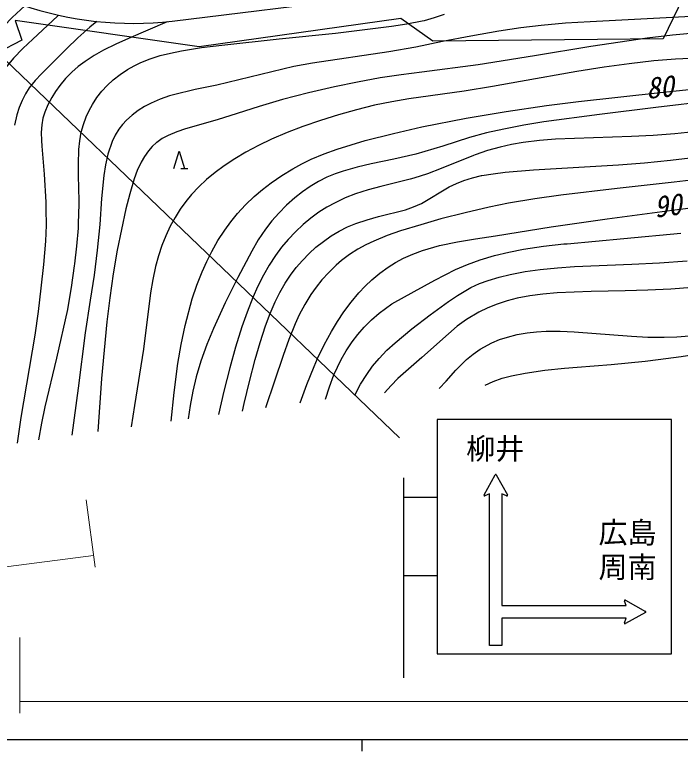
# Model space of a CAD drawing. Units: millimetres, scale not verified. Extents: x 40000 to 680000, y 20000 to 380000.
# Drawn here: x 138203 to 195354, y 204000 to 267311 of the extents above; entities that cross this region are included whole.
import ezdxf
from ezdxf.enums import TextEntityAlignment as Align

# ---------------------------------------------------------------- set-up
doc = ezdxf.new("R2010")
doc.units = ezdxf.units.MM
doc.header["$LTSCALE"] = 1000
for name, color, linetype, lineweight in [('M-BGD', 7, 'Continuous', 25), ('M-BMK-ROW', 30, 'Continuous', 25), ('M-STR-HTXT', 7, 'Continuous', 13), ('M-STR-STRC', 7, 'Continuous', 25), ('M-TTL-BAND', 7, 'Continuous', 25)]:
    doc.layers.add(name, color=color, linetype=linetype, lineweight=lineweight)
doc.layers.add('M-BGD-HTXT', color=7, linetype='Continuous')
doc.styles.add('ＭＳ ゴシック', font='')
doc.styles.get('ＭＳ ゴシック').set_extended_font_data('MS Gothic')

# ---------------------------------------------------------------- blocks, each defined once
blk = doc.blocks.new('BUHIN240')
at = {"color": 7, "linetype": 'Continuous', "lineweight": 25}
blk.add_line((-721, -242), (-643, -837), dxfattribs=at)
blk.add_lwpolyline([(-800, 356), (744, 98), (-680, -551)], dxfattribs=at)

msp = doc.modelspace()

# ---------------------------------------------------------------- linework, layer by layer
at = {"layer": 'M-BGD'}
msp.add_line((151718, 266744), (171066, 269183), dxfattribs=at)
for points in [[(139077, 268067), (138723, 267769), (137986, 267081), (137290, 266349), (137277, 266334), (135253, 263955)], [(141949, 267274), (141870, 267199), (139743, 265205), (138902, 264408), (138086, 263574), (136665, 261875)], [(140272, 230757), (140520, 232192), (140809, 233619), (141811, 237794), (142755, 241985), (142758, 242005), (143081, 243864), (143344, 245734), (143364, 245893), (143549, 247421), (143674, 248963), (143691, 249352), (143727, 251013), (143703, 252683), (143689, 253196), (143670, 254460), (143713, 255730), (143788, 256465), (143918, 257203), (144099, 257877), (144339, 258536), (144584, 259076), (144867, 259598), (145251, 260184), (145690, 260743), (146146, 261237), (146645, 261702), (147253, 262182), (147894, 262611), (148451, 262928), (149034, 263212), (149846, 263530), (150686, 263793), (151589, 264020), (152511, 264208), (154253, 264483), (155995, 264707), (160910, 265238), (165739, 265727), (170549, 266336), (171873, 266529), (173194, 266783), (173388, 266829), (174245, 267065), (175098, 267350)], [(197375, 267229), (192502, 266947), (187603, 266711), (185508, 266574), (183418, 266386), (181650, 266172), (179771, 265891), (177362, 265466), (174950, 264998), (172637, 264531), (170317, 264108), (163784, 263160), (162161, 262864), (155560, 261269), (153687, 260884), (151822, 260439), (151485, 260339), (150695, 260056), (149918, 259713), (149352, 259413), (148806, 259071), (148282, 258680), (147797, 258243), (147458, 257875), (147149, 257472), (146838, 256959), (146579, 256416), (146208, 255321), (146003, 254410), (145857, 253482), (145665, 251526), (145500, 249289), (145280, 247070), (145013, 244920), (144684, 242766), (144253, 239960), (143663, 235203), (143115, 231161)], [(145263, 266729), (144649, 266234), (143633, 265332), (142654, 264390), (140494, 262239), (139948, 261655), (139449, 261034), (139119, 260511), (138835, 259946), (138592, 259339), (138394, 258704), (138195, 257828)], [(151297, 266700), (147986, 265275), (146893, 264790), (145820, 264262), (145021, 263806), (144245, 263292), (143662, 262850), (143099, 262363), (142567, 261821), (142080, 261238), (141710, 260725), (141374, 260186), (141053, 259576), (140789, 258944), (140624, 258409), (140517, 257854), (140515, 257834), (140474, 257180), (140493, 256512), (140527, 256023), (140728, 253602), (140869, 251189), (140883, 250602), (140889, 249235), (140835, 247858), (140674, 245832), (140455, 243811), (140217, 241795), (139937, 239777), (138724, 232684), (138399, 230491)], [(196858, 265745), (194691, 265541), (192518, 265288), (187669, 264580), (182834, 263779), (177995, 263006), (173164, 262375), (171373, 262150), (169594, 261877), (167626, 261520), (165666, 261113), (163423, 260591), (161192, 260019), (159198, 259426), (157316, 258816), (155579, 258278), (152874, 257515), (152110, 257251), (151366, 256931), (150868, 256658), (150394, 256328), (150386, 256322), (150016, 255990), (149678, 255611), (149341, 255138), (149048, 254626), (148727, 253927), (148457, 253209), (148074, 251927), (147749, 250631), (146994, 247066), (146651, 245029), (146357, 242984), (146106, 240906), (145652, 236035), (145328, 231475)], [(196813, 263591), (194956, 263493), (193092, 263343), (190959, 263100), (188833, 262801), (186464, 262421), (181633, 261570), (179222, 261140), (176794, 260754), (172050, 260093), (170574, 259831), (169106, 259523), (167555, 259143), (166007, 258712), (164461, 258230), (162930, 257700), (161583, 257176), (160245, 256601), (159137, 256071), (158042, 255492), (157097, 254928), (156181, 254319), (155412, 253748), (154673, 253138), (154017, 252525), (153394, 251866), (152891, 251257), (152420, 250611), (151968, 249891), (151555, 249137), (151171, 248317), (150836, 247475), (150544, 246586), (150298, 245673), (150062, 244548), (149872, 243414), (149248, 238570), (148489, 233729), (148192, 231882)], [(151623, 232369), (151892, 234850), (152217, 237329), (152499, 238963), (152840, 240586), (153449, 242878), (153842, 244055), (154293, 245211), (154688, 246099), (155123, 246969), (155651, 247890), (156231, 248779), (156763, 249507), (157340, 250214), (158033, 250961), (158775, 251673), (159480, 252279), (160213, 252851), (161127, 253486), (162081, 254075), (162860, 254504), (163658, 254895), (164766, 255358), (165904, 255769), (168290, 256490), (170718, 257109), (173153, 257669), (176960, 258429), (180405, 258995), (183857, 259502), (186621, 259864), (193631, 260638), (196390, 260904)], [(198108, 259912), (193265, 259342), (188405, 258742), (183641, 258096), (181914, 257817), (180196, 257486), (178724, 257150), (177256, 256756), (174962, 256022), (172657, 255332), (170756, 254889), (168822, 254495), (167613, 254213), (166411, 253871), (165705, 253625), (165014, 253338), (164284, 252971), (163572, 252545), (162905, 252082), (162258, 251574), (161545, 250940), (160875, 250263), (160281, 249585), (159730, 248874), (159115, 247950), (158550, 246995), (157350, 244710), (156282, 242538), (155266, 240337), (154702, 238956), (154192, 237546), (153779, 236172), (153495, 234950), (153270, 233715), (153102, 232579)], [(197068, 257306), (194874, 257077), (193034, 256938), (191179, 256849), (184652, 256603), (183256, 256493), (181856, 256325), (180863, 256156), (179880, 255936), (178804, 255629), (177747, 255264), (177597, 255208), (174825, 254092), (173657, 253645), (172471, 253256), (172164, 253168), (169635, 252554), (168547, 252259), (167466, 251906), (166585, 251559), (165719, 251154), (165011, 250765), (164320, 250329), (163628, 249824), (162967, 249278), (162308, 248657), (161680, 247991), (161122, 247323), (160603, 246625), (160058, 245790), (159556, 244916), (159085, 243980), (158652, 243016), (158156, 241751), (157707, 240470), (157168, 238722), (156676, 236962), (156164, 234959), (155694, 232947)], [(157758, 233240), (157903, 233904), (158352, 235797), (158843, 237680), (159272, 239136), (159748, 240578), (160141, 241616), (160579, 242636), (160979, 243439), (161427, 244227), (161885, 244918), (162384, 245582), (162911, 246197), (163473, 246779), (164071, 247321), (164709, 247832), (165374, 248295), (166069, 248712), (166764, 249067), (167492, 249375), (168458, 249691), (169453, 249953), (171756, 250554), (172458, 250791), (173134, 251083), (173143, 251087), (175523, 252511), (176129, 252811), (176766, 253065), (177517, 253300), (178293, 253479), (178303, 253481), (179298, 253646), (180310, 253769), (182739, 253970), (185171, 254118), (190053, 254416), (192284, 254594), (194512, 254812), (199344, 255383)], [(199683, 253480), (194832, 252922), (189949, 252369), (185088, 251803), (182853, 251482), (180618, 251099), (178943, 250766), (176873, 250283), (174802, 249753), (173074, 249265), (171343, 248731), (170190, 248325), (169051, 247860), (168347, 247524), (167663, 247150), (166951, 246690), (166272, 246180), (165799, 245778), (165165, 245166), (164575, 244513), (164090, 243902), (163635, 243256), (163107, 242393), (162632, 241502), (162270, 240735), (161727, 239390), (161242, 238026), (160504, 235807), (159739, 233521)], [(162725, 233945), (163286, 235515), (163905, 237065), (164208, 237763), (164775, 238942), (165395, 240093), (165909, 240950), (166461, 241786), (167079, 242609), (167743, 243396), (168286, 243969), (168867, 244522), (169552, 245094), (170274, 245619), (170909, 246019), (171577, 246379), (172381, 246738), (173218, 247045), (174691, 247465), (176229, 247789), (177773, 248052), (179478, 248315), (184277, 249074), (189088, 249768), (194661, 250498), (197139, 250826)], [(164893, 234253), (165227, 235313), (165617, 236352), (166224, 237661), (166667, 238433), (167168, 239182), (167667, 239835), (168214, 240463), (168835, 241088), (169497, 241668), (170586, 242458), (172509, 243524), (174265, 244485), (176049, 245403), (177088, 245844), (178160, 246234), (179395, 246606), (180627, 246906), (181882, 247148), (183613, 247405), (185363, 247604), (185631, 247631), (190512, 248069), (195389, 248528)], [(167399, 234608), (167435, 234680), (167908, 235552), (168433, 236393), (168939, 237100), (169490, 237770), (170162, 238466), (170877, 239120), (172315, 240307), (173864, 241512), (175452, 242671), (176224, 243189), (177381, 243867), (178107, 244194), (178866, 244471), (179801, 244754), (180749, 244987), (182037, 245229), (183334, 245412), (184798, 245560), (186277, 245662), (191183, 245867), (193567, 245982), (195947, 246147)], [(196369, 243865), (194537, 243718), (192581, 243621), (190610, 243577), (187696, 243517), (184770, 243396), (183551, 243290), (182447, 243142), (181354, 242934), (180481, 242712), (179624, 242433), (178825, 242112), (178049, 241736), (176992, 241107), (176205, 240528), (175446, 239895), (173168, 237843), (171112, 236055), (170522, 235453), (169964, 234807)], [(174663, 235173), (175251, 235827), (176079, 236748), (176950, 237627), (176987, 237661), (177559, 238130), (178176, 238558), (179186, 239111), (179840, 239383), (180512, 239605), (181347, 239812), (182205, 239961), (183020, 240053), (183839, 240102), (185047, 240108), (186252, 240061), (191175, 239670), (192570, 239598), (193966, 239583), (195053, 239623), (196137, 239710)], [(178605, 235479), (179291, 235788), (180067, 236060), (180859, 236274), (182028, 236509), (183715, 236748), (185402, 236927), (186496, 237023), (189418, 237244), (192339, 237525), (193459, 237661), (195435, 237943), (198878, 238477), (201041, 238802), (203223, 239069), (204622, 239186), (205821, 239229), (207022, 239212), (207891, 239154), (208758, 239054), (209672, 238887), (210574, 238661), (211966, 238181), (212179, 238091)]]:
    msp.add_lwpolyline(points, dxfattribs=at)
msp.add_arc((148423, 296308), 29747, 251.1115, 276.35984, dxfattribs=at)
at = {"layer": 'M-BMK-ROW'}
for p, q in [((196731, 271185), (193891, 265253)), ((138246, 266829), (138821, 265122)), ((154042, 264539), (138246, 266829)), ((171351, 267000), (154042, 264539)), ((174107, 265037), (171351, 267000)), ((138821, 265122), (135462, 263409)), ((193891, 265253), (174107, 265037))]:
    msp.add_line(p, q, dxfattribs=at)
at = {"layer": 'M-STR-HTXT'}
for p, q in [((144347, 225600), (145099, 219834)), ((104463, 215540), (144970, 220826)), ((138648, 213783), (138648, 207277)), ((138648, 208277), (307134, 208277))]:
    msp.add_line(p, q, dxfattribs=at)
at = {"layer": 'M-STR-STRC'}
for p, q in [((131954, 268622), (171249, 230935)), ((194605, 232515), (174473, 232515)), ((174473, 232515), (174473, 212383)), ((194605, 212383), (194605, 232515)), ((171591, 227506), (171591, 210302)), ((178501, 226033), (179459, 227756)), ((179553, 227756), (180511, 226033)), ((178967, 226116), (178568, 225956)), ((178967, 213102), (178967, 226116)), ((180444, 225956), (180045, 226116)), ((180045, 226116), (180045, 216517)), ((174473, 225804), (171591, 225804)), ((174473, 219093), (171591, 219093)), ((190722, 216517), (190563, 216915)), ((190639, 216983), (192363, 216025)), ((180045, 216517), (190722, 216517)), ((192363, 215931), (190639, 214973)), ((190722, 215439), (180045, 215439)), ((180045, 215439), (180045, 213102)), ((190563, 215040), (190722, 215439)), ((180045, 213102), (178967, 213102)), ((174473, 212383), (194605, 212383))]:
    msp.add_line(p, q, dxfattribs=at)
for centre, radius, start, end in [((179506, 227730), 54, 29.07892, 150.92108), ((178548, 226006), 54, 151.05594, 291.73665), ((180464, 226006), 53.9, 248.26271, 28.98332), ((190613, 216935), 53.9, 60.94773, 201.80624), ((192337, 215978), 53.9, 299.04749, 60.95251), ((190613, 215020), 53.9, 158.22784, 299.01819)]:
    msp.add_arc(centre, radius, start, end, dxfattribs=at)
at = {"layer": 'M-TTL-BAND'}
for p, q in [((40000, 205000), (579000, 205000)), ((168000, 205000), (168000, 204000))]:
    msp.add_line(p, q, dxfattribs=at)

# ---------------------------------------------------------------- block references
at = {"layer": 'M-BGD', "rotation": 82.51266}
msp.add_blockref('BUHIN240', (152330, 254837), dxfattribs=at)

# ---------------------------------------------------------------- texts
at = {"layer": 'M-BGD-HTXT', "style": 'ＭＳ ゴシック', "oblique": 15, "width": 0.95}
for s, rotation, p in [('80', 5.645, (192544, 259526)), ('90', 7.527, (193273, 249306))]:
    msp.add_text(s, height=1833, rotation=rotation, dxfattribs=at).set_placement(p, align=Align.BOTTOM_LEFT)
at = {"layer": 'M-STR-STRC', "style": 'ＭＳ ゴシック'}
for s, p in [('柳井', (176967, 228547)), ('広島', (188330, 221333)), ('周南', (188330, 218364))]:
    msp.add_text(s, height=1833, dxfattribs=at).set_placement(p, align=Align.BOTTOM_LEFT)

doc.saveas('drawing.dxf')
